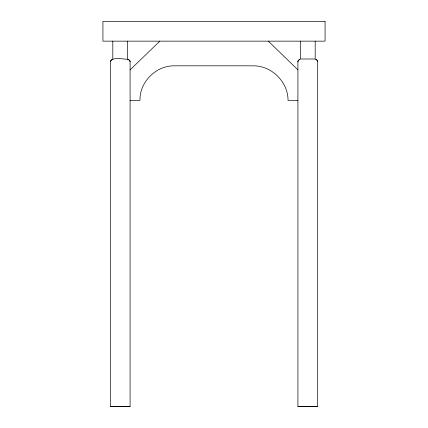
<?xml version="1.0" encoding="UTF-8"?>
<svg xmlns="http://www.w3.org/2000/svg" width="428" height="428" viewBox="0 0 428 428"><rect width="100%" height="100%" fill="white"/><g stroke="black" fill="none" stroke-linecap="round" stroke-linejoin="round"><path stroke-width="0.64" d="M110.338 61.68L110.638 60.551L112.152 59.332M297.915 61.643L298.214 60.476L299.728 59.299M297.947 61.391L298.364 60.407L299.728 59.374M110.376 61.423C113.757 56.368 122.189 59.428 127.351 59.176M130.085 69.876L159.821 41.147M300.649 59L314.928 59M130.085 100.377L139.956 100.377C139.571 81.909 156.043 65.436 174.512 65.826L253.488 65.826C271.844 65.778 288.087 82.021 288.044 100.377L297.915 100.377M110.338 406.423L130.085 406.423M297.915 406.423L317.662 406.423M315.848 59.299L317.207 60.289L317.624 61.391M128.272 59.476L129.636 60.466L130.053 61.423M315.848 59.374L317.362 60.594M128.272 59.332L129.786 60.551L130.085 61.68M268.297 41.147L297.915 69.876M317.458 60.706L317.662 61.643M317.662 61.504L317.662 406.466L297.915 406.466L297.915 61.504M315.19 41.147L315.19 59.155M300.381 41.147L300.381 59.155M130.085 61.6L130.085 406.6L110.338 406.6L110.338 61.6M127.619 41.147L127.619 59.824M112.81 41.147L112.81 59.155M325.066 21.4L102.934 21.4L102.934 41.147L325.066 41.147L325.066 21.4"/></g></svg>
